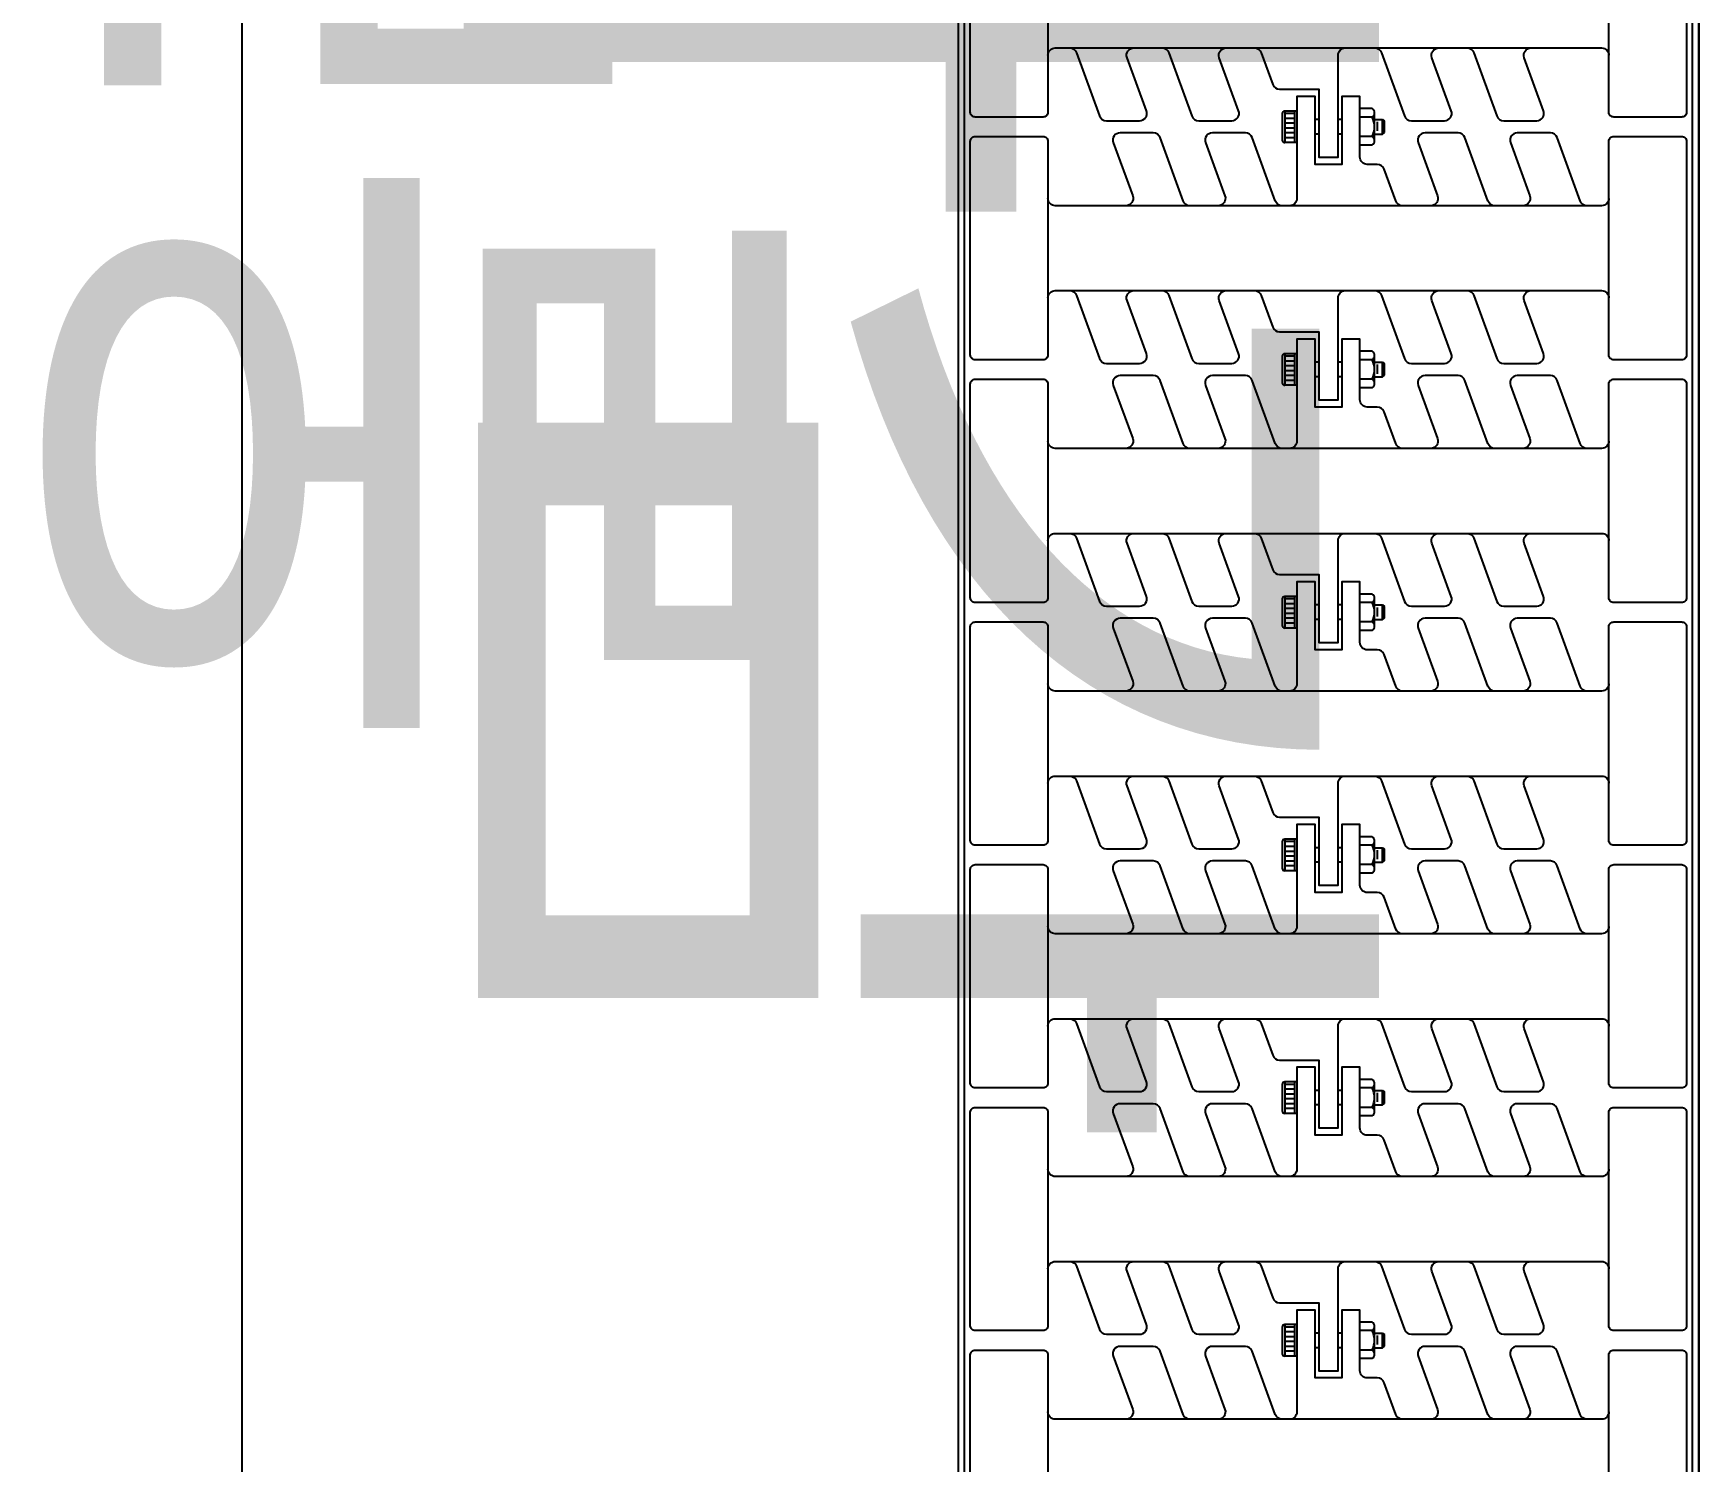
# Model space of a CAD drawing. Header units: millimetres. Extents: x 0 to 1390178, y 0 to 110113.
# Drawn here: x 366787 to 367462, y 18557 to 19136 of the extents above; entities that cross this region are included whole.
import ezdxf
from ezdxf.enums import TextEntityAlignment as Align
from ezdxf.xclip import XClip

# ---------------------------------------------------------------- set-up
doc = ezdxf.new("R2010")
doc.units = ezdxf.units.MM
doc.header["$LTSCALE"] = 100
doc.header["$XCLIPFRAME"] = 0
doc.linetypes.add('X - 평면도$0$CEN', pattern=[62, 60, -1, 0, -1])
for name, color, linetype in [('AA-XXXX-TEXT', 3, 'Continuous'), ('X - 평면도$0$4', 4, 'Continuous'), ('X - 평면도$0$AA-XXXX-CNTL', 1, 'X - 평면도$0$CEN'), ('X - 평면도$0$트랜치', 8, 'Continuous')]:
    doc.layers.add(name, color=color, linetype=linetype)
doc.layers.add('X - 평면도$0$DEFPOINT', color=163, linetype='Continuous', plot=False)
doc.styles.add('$1$HAUD01', font='Dotum.ttf')
doc.styles.add('X - 평면도$0$맑은고딕', font='malgun.ttf')

# ---------------------------------------------------------------- blocks, each defined once
blk = doc.blocks.new('X - 평면도$0$A$C1B7F7459')
at = {"layer": 'X - 평면도$0$DEFPOINT'}
blk.add_line((0, 6500), (0, 0), dxfattribs=at)
blk = doc.blocks.new('*U1023')
at = {"layer": 'X - 평면도$0$트랜치'}
for p, q in [((-4765, 259.02), (-4765, 69.06)), ((-4665, 259.02), (-4665, 69.06)), ((-4565, 259.02), (-4565, 69.06)), ((-4465, 259.02), (-4465, 69.06)), ((-4365, 259.02), (-4365, 69.06)), ((-4265, 259.02), (-4265, 69.06)), ((-4830, 45.98), (-4830, 235.94)), ((-4730, 45.98), (-4730, 235.94)), ((-4630, 45.98), (-4630, 235.94)), ((-4530, 45.98), (-4530, 235.94)), ((-4430, 45.98), (-4430, 235.94)), ((-4330, 45.98), (-4330, 235.94)), ((-4797.52, 171.5), (-4803.02, 171.5)), ((-4792.02, 171.5), (-4797.52, 171.5)), ((-4697.52, 171.5), (-4703.02, 171.5)), ((-4692.02, 171.5), (-4697.52, 171.5)), ((-4597.52, 171.5), (-4603.02, 171.5)), ((-4592.02, 171.5), (-4597.52, 171.5)), ((-4497.52, 171.5), (-4503.02, 171.5)), ((-4492.02, 171.5), (-4497.52, 171.5)), ((-4397.52, 171.5), (-4403.02, 171.5)), ((-4392.02, 171.5), (-4397.52, 171.5)), ((-4297.52, 171.5), (-4303.02, 171.5)), ((-4292.02, 171.5), (-4297.52, 171.5)), ((-4797.52, 170.5), (-4804.02, 170.5)), ((-4804.02, 166.5), (-4804.02, 170.5)), ((-4804.02, 165.5), (-4804.02, 170.5)), ((-4797.52, 166.5), (-4804.02, 166.5)), ((-4802.02, 166.5), (-4802.02, 170.5)), ((-4800.02, 166.5), (-4800.02, 170.5)), ((-4798.02, 166.5), (-4798.02, 170.5)), ((-4791.02, 170.5), (-4797.52, 170.5)), ((-4791.02, 166.5), (-4797.52, 166.5)), ((-4796.02, 166.5), (-4796.02, 170.5)), ((-4794.02, 166.5), (-4794.02, 170.5)), ((-4792.02, 166.5), (-4792.02, 170.5)), ((-4791.02, 165.5), (-4791.02, 170.5)), ((-4697.52, 170.5), (-4704.02, 170.5)), ((-4704.02, 166.5), (-4704.02, 170.5)), ((-4704.02, 165.5), (-4704.02, 170.5)), ((-4697.52, 166.5), (-4704.02, 166.5)), ((-4702.02, 166.5), (-4702.02, 170.5)), ((-4700.02, 166.5), (-4700.02, 170.5)), ((-4698.02, 166.5), (-4698.02, 170.5)), ((-4691.02, 170.5), (-4697.52, 170.5)), ((-4691.02, 166.5), (-4697.52, 166.5)), ((-4696.02, 166.5), (-4696.02, 170.5)), ((-4694.02, 166.5), (-4694.02, 170.5)), ((-4692.02, 166.5), (-4692.02, 170.5)), ((-4691.02, 165.5), (-4691.02, 170.5)), ((-4597.52, 170.5), (-4604.02, 170.5)), ((-4604.02, 166.5), (-4604.02, 170.5)), ((-4604.02, 165.5), (-4604.02, 170.5)), ((-4597.52, 166.5), (-4604.02, 166.5)), ((-4602.02, 166.5), (-4602.02, 170.5)), ((-4600.02, 166.5), (-4600.02, 170.5)), ((-4598.02, 166.5), (-4598.02, 170.5)), ((-4591.02, 170.5), (-4597.52, 170.5)), ((-4591.02, 166.5), (-4597.52, 166.5)), ((-4596.02, 166.5), (-4596.02, 170.5)), ((-4594.02, 166.5), (-4594.02, 170.5)), ((-4592.02, 166.5), (-4592.02, 170.5)), ((-4591.02, 165.5), (-4591.02, 170.5)), ((-4497.52, 170.5), (-4504.02, 170.5)), ((-4504.02, 166.5), (-4504.02, 170.5)), ((-4504.02, 165.5), (-4504.02, 170.5)), ((-4497.52, 166.5), (-4504.02, 166.5)), ((-4502.02, 166.5), (-4502.02, 170.5)), ((-4500.02, 166.5), (-4500.02, 170.5)), ((-4498.02, 166.5), (-4498.02, 170.5)), ((-4491.02, 170.5), (-4497.52, 170.5)), ((-4491.02, 166.5), (-4497.52, 166.5)), ((-4496.02, 166.5), (-4496.02, 170.5)), ((-4494.02, 166.5), (-4494.02, 170.5)), ((-4492.02, 166.5), (-4492.02, 170.5)), ((-4491.02, 165.5), (-4491.02, 170.5)), ((-4397.52, 170.5), (-4404.02, 170.5)), ((-4404.02, 166.5), (-4404.02, 170.5)), ((-4404.02, 165.5), (-4404.02, 170.5)), ((-4397.52, 166.5), (-4404.02, 166.5)), ((-4402.02, 166.5), (-4402.02, 170.5)), ((-4400.02, 166.5), (-4400.02, 170.5)), ((-4398.02, 166.5), (-4398.02, 170.5)), ((-4391.02, 170.5), (-4397.52, 170.5)), ((-4391.02, 166.5), (-4397.52, 166.5)), ((-4396.02, 166.5), (-4396.02, 170.5)), ((-4394.02, 166.5), (-4394.02, 170.5)), ((-4392.02, 166.5), (-4392.02, 170.5)), ((-4391.02, 165.5), (-4391.02, 170.5)), ((-4297.52, 170.5), (-4304.02, 170.5)), ((-4304.02, 166.5), (-4304.02, 170.5)), ((-4304.02, 165.5), (-4304.02, 170.5)), ((-4297.52, 166.5), (-4304.02, 166.5)), ((-4302.02, 166.5), (-4302.02, 170.5)), ((-4300.02, 166.5), (-4300.02, 170.5)), ((-4298.02, 166.5), (-4298.02, 170.5)), ((-4291.02, 170.5), (-4297.52, 170.5)), ((-4291.02, 166.5), (-4297.52, 166.5)), ((-4296.02, 166.5), (-4296.02, 170.5)), ((-4294.02, 166.5), (-4294.02, 170.5)), ((-4292.02, 166.5), (-4292.02, 170.5)), ((-4291.02, 165.5), (-4291.02, 170.5)), ((-4800.52, 156.5), (-4800.52, 158)), ((-4794.52, 156.5), (-4794.52, 158)), ((-4700.52, 156.5), (-4700.52, 158)), ((-4694.52, 156.5), (-4694.52, 158)), ((-4600.52, 156.5), (-4600.52, 158)), ((-4594.52, 156.5), (-4594.52, 158)), ((-4500.52, 156.5), (-4500.52, 158)), ((-4494.52, 156.5), (-4494.52, 158)), ((-4400.52, 156.5), (-4400.52, 158)), ((-4394.52, 156.5), (-4394.52, 158)), ((-4300.52, 156.5), (-4300.52, 158)), ((-4294.52, 156.5), (-4294.52, 158)), ((-4800.52, 147), (-4800.52, 148.5)), ((-4794.52, 147), (-4794.52, 148.5)), ((-4700.52, 147), (-4700.52, 148.5)), ((-4694.52, 147), (-4694.52, 148.5)), ((-4600.52, 147), (-4600.52, 148.5)), ((-4594.52, 147), (-4594.52, 148.5)), ((-4500.52, 147), (-4500.52, 148.5)), ((-4494.52, 147), (-4494.52, 148.5)), ((-4400.52, 147), (-4400.52, 148.5)), ((-4394.52, 147), (-4394.52, 148.5)), ((-4300.52, 147), (-4300.52, 148.5)), ((-4294.52, 147), (-4294.52, 148.5)), ((-4805, 134.5), (-4805, 139.5)), ((-4801.5, 134.5), (-4801.5, 139.5)), ((-4793.5, 134.5), (-4793.5, 139.5)), ((-4790, 134.5), (-4790, 139.5)), ((-4705, 134.5), (-4705, 139.5)), ((-4701.5, 134.5), (-4701.5, 139.5)), ((-4693.5, 134.5), (-4693.5, 139.5)), ((-4690, 134.5), (-4690, 139.5)), ((-4605, 134.5), (-4605, 139.5)), ((-4601.5, 134.5), (-4601.5, 139.5)), ((-4593.5, 134.5), (-4593.5, 139.5)), ((-4590, 134.5), (-4590, 139.5)), ((-4505, 134.5), (-4505, 139.5)), ((-4501.5, 134.5), (-4501.5, 139.5)), ((-4493.5, 134.5), (-4493.5, 139.5)), ((-4490, 134.5), (-4490, 139.5)), ((-4405, 134.5), (-4405, 139.5)), ((-4401.5, 134.5), (-4401.5, 139.5)), ((-4393.5, 134.5), (-4393.5, 139.5)), ((-4390, 134.5), (-4390, 139.5)), ((-4305, 134.5), (-4305, 139.5)), ((-4301.5, 134.5), (-4301.5, 139.5)), ((-4293.5, 134.5), (-4293.5, 139.5)), ((-4290, 134.5), (-4290, 139.5)), ((-4803.25, 133.5), (-4791.75, 133.5)), ((-4800.52, 133.5), (-4800.52, 130.17)), ((-4795.49, 132.42), (-4799.23, 132.42)), ((-4794.52, 133.5), (-4794.52, 130.17)), ((-4703.25, 133.5), (-4691.75, 133.5)), ((-4700.52, 133.5), (-4700.52, 130.17)), ((-4695.49, 132.42), (-4699.23, 132.42)), ((-4694.52, 133.5), (-4694.52, 130.17)), ((-4603.25, 133.5), (-4591.75, 133.5)), ((-4600.52, 133.5), (-4600.52, 130.17)), ((-4595.49, 132.42), (-4599.23, 132.42)), ((-4594.52, 133.5), (-4594.52, 130.17)), ((-4503.25, 133.5), (-4491.75, 133.5)), ((-4500.52, 133.5), (-4500.52, 130.17)), ((-4495.49, 132.42), (-4499.23, 132.42)), ((-4494.52, 133.5), (-4494.52, 130.17)), ((-4403.25, 133.5), (-4391.75, 133.5)), ((-4400.52, 133.5), (-4400.52, 130.17)), ((-4395.49, 132.42), (-4399.23, 132.42)), ((-4394.52, 133.5), (-4394.52, 130.17)), ((-4303.25, 133.5), (-4291.75, 133.5)), ((-4300.52, 133.5), (-4300.52, 130.17)), ((-4295.49, 132.42), (-4299.23, 132.42)), ((-4294.52, 133.5), (-4294.52, 130.17)), ((-4800.52, 130.17), (-4799.89, 129.47)), ((-4800.52, 130.17), (-4794.52, 130.17)), ((-4799.89, 129.47), (-4795.16, 129.47)), ((-4794.52, 130.17), (-4795.16, 129.47)), ((-4700.52, 130.17), (-4699.89, 129.47)), ((-4700.52, 130.17), (-4694.52, 130.17)), ((-4699.89, 129.47), (-4695.16, 129.47)), ((-4694.52, 130.17), (-4695.16, 129.47)), ((-4600.52, 130.17), (-4599.89, 129.47)), ((-4600.52, 130.17), (-4594.52, 130.17)), ((-4599.89, 129.47), (-4595.16, 129.47)), ((-4594.52, 130.17), (-4595.16, 129.47)), ((-4500.52, 130.17), (-4499.89, 129.47)), ((-4500.52, 130.17), (-4494.52, 130.17)), ((-4499.89, 129.47), (-4495.16, 129.47)), ((-4494.52, 130.17), (-4495.16, 129.47)), ((-4400.52, 130.17), (-4399.89, 129.47)), ((-4400.52, 130.17), (-4394.52, 130.17)), ((-4399.89, 129.47), (-4395.16, 129.47)), ((-4394.52, 130.17), (-4395.16, 129.47)), ((-4300.52, 130.17), (-4299.89, 129.47)), ((-4300.52, 130.17), (-4294.52, 130.17)), ((-4299.89, 129.47), (-4295.16, 129.47)), ((-4294.52, 130.17), (-4295.16, 129.47))]:
    blk.add_line(p, q, dxfattribs=at)
for points in [[(-5803.33, 305), (-5803.33, 0), (805, 0), (805, 305)], [(802.5, 2.5), (802.5, 302.5), (-5800.83, 302.5), (-5800.83, 2.5)]]:
    blk.add_lwpolyline(points, close=True, dxfattribs=at)
for points in [[(-4891.5, 268, -0.414214), (-4893.5, 270), (-4893.5, 298, -0.414214), (-4891.5, 300), (-4803.5, 300, -0.414214), (-4801.5, 298), (-4801.5, 270, -0.414214), (-4803.5, 268)], [(-4791.5, 268, -0.414214), (-4793.5, 270), (-4793.5, 298, -0.414214), (-4791.5, 300), (-4703.5, 300, -0.414214), (-4701.5, 298), (-4701.5, 270, -0.414214), (-4703.5, 268)], [(-4691.5, 268, -0.414214), (-4693.5, 270), (-4693.5, 298, -0.414214), (-4691.5, 300), (-4603.5, 300, -0.414214), (-4601.5, 298), (-4601.5, 270, -0.414214), (-4603.5, 268)], [(-4591.5, 268, -0.414214), (-4593.5, 270), (-4593.5, 298, -0.414214), (-4591.5, 300), (-4503.5, 300, -0.414214), (-4501.5, 298), (-4501.5, 270, -0.414214), (-4503.5, 268)], [(-4491.5, 268, -0.414214), (-4493.5, 270), (-4493.5, 298, -0.414214), (-4491.5, 300), (-4403.5, 300, -0.414214), (-4401.5, 298), (-4401.5, 270, -0.414214), (-4403.5, 268)], [(-4391.5, 268, -0.414214), (-4393.5, 270), (-4393.5, 298, -0.414214), (-4391.5, 300), (-4303.5, 300, -0.414214), (-4301.5, 298), (-4301.5, 270, -0.414214), (-4303.5, 268)], [(-4291.5, 268, -0.414214), (-4293.5, 270), (-4293.5, 298, -0.414214), (-4291.5, 300), (-4203.5, 300, -0.414214), (-4201.5, 298), (-4201.5, 270, -0.414214), (-4203.5, 268)], [(-4765, 194.63), (-4765, 183.02, -0.315299), (-4766.97, 180.2), (-4780.03, 175.45, 0.315299), (-4782, 172.63), (-4782, 156.5), (-4810, 156.5), (-4810, 148.5), (-4768, 148.5, -0.414214), (-4765, 145.5), (-4765, 133.44, -0.315299), (-4766.97, 130.62), (-4793.03, 121.14, 0.315299), (-4795, 118.32), (-4795, 104.71, 0.520567), (-4790.97, 101.89), (-4769.03, 109.88, -0.520567), (-4765, 107.06), (-4765, 95.44, -0.315299), (-4766.97, 92.62), (-4793.03, 83.14, 0.315299), (-4795, 80.32), (-4795, 66.71, 0.520567), (-4790.97, 63.89), (-4769.03, 71.88, -0.520567), (-4765, 69.06), (-4765, 40, -0.414214), (-4768, 37), (-4727, 37, -0.414214), (-4730, 40), (-4730, 45.98, -0.315299), (-4728.03, 48.8), (-4701.97, 58.28, 0.315299), (-4700, 61.1), (-4700, 74.72, 0.520567), (-4704.03, 77.53), (-4725.97, 69.55, -0.520567), (-4730, 72.37), (-4730, 83.98, -0.315299), (-4728.03, 86.8), (-4701.97, 96.28, 0.315299), (-4700, 99.1), (-4700, 112.72, 0.520567), (-4704.03, 115.53), (-4725.97, 107.55, -0.520567), (-4730, 110.37), (-4730, 121.98, -0.315299), (-4728.03, 124.8), (-4714.97, 129.55, 0.315299), (-4713, 132.37), (-4713, 136.5, -0.414214), (-4710, 139.5), (-4685, 139.5), (-4685, 147), (-4713, 147), (-4713, 152.5), (-4713, 158), (-4685, 158), (-4685, 165.5), (-4727, 165.5, -0.414214), (-4730, 168.5), (-4730, 171.56, -0.315299), (-4728.03, 174.38), (-4701.97, 183.86, 0.315299), (-4700, 186.68), (-4700, 200.29, 0.520567), (-4704.03, 203.11), (-4725.97, 195.12, -0.520567), (-4730, 197.94), (-4730, 209.56, -0.315299), (-4728.03, 212.38), (-4701.97, 221.86, 0.315299), (-4700, 224.68), (-4700, 238.29, 0.520567), (-4704.03, 241.11), (-4725.97, 233.12, -0.520567), (-4730, 235.94), (-4730, 265, -0.414214), (-4727, 268), (-4768, 268, -0.414214), (-4765, 265), (-4765, 259.02, -0.315299), (-4766.97, 256.2), (-4793.03, 246.72, 0.315299), (-4795, 243.9), (-4795, 230.28, 0.520567), (-4790.97, 227.47), (-4769.03, 235.45, -0.520567), (-4765, 232.63), (-4765, 221.02, -0.315299), (-4766.97, 218.2), (-4793.03, 208.72, 0.315299), (-4795, 205.9), (-4795, 192.28, 0.520567), (-4790.97, 189.47), (-4769.03, 197.45, -0.520567)], [(-4665, 194.63), (-4665, 183.02, -0.315299), (-4666.97, 180.2), (-4680.03, 175.45, 0.315299), (-4682, 172.63), (-4682, 156.5), (-4710, 156.5), (-4710, 148.5), (-4668, 148.5, -0.414214), (-4665, 145.5), (-4665, 133.44, -0.315299), (-4666.97, 130.62), (-4693.03, 121.14, 0.315299), (-4695, 118.32), (-4695, 104.71, 0.520567), (-4690.97, 101.89), (-4669.03, 109.88, -0.520567), (-4665, 107.06), (-4665, 95.44, -0.315299), (-4666.97, 92.62), (-4693.03, 83.14, 0.315299), (-4695, 80.32), (-4695, 66.71, 0.520567), (-4690.97, 63.89), (-4669.03, 71.88, -0.520567), (-4665, 69.06), (-4665, 40, -0.414214), (-4668, 37), (-4627, 37, -0.414214), (-4630, 40), (-4630, 45.98, -0.315299), (-4628.03, 48.8), (-4601.97, 58.28, 0.315299), (-4600, 61.1), (-4600, 74.72, 0.520567), (-4604.03, 77.53), (-4625.97, 69.55, -0.520567), (-4630, 72.37), (-4630, 83.98, -0.315299), (-4628.03, 86.8), (-4601.97, 96.28, 0.315299), (-4600, 99.1), (-4600, 112.72, 0.520567), (-4604.03, 115.53), (-4625.97, 107.55, -0.520567), (-4630, 110.37), (-4630, 121.98, -0.315299), (-4628.03, 124.8), (-4614.97, 129.55, 0.315299), (-4613, 132.37), (-4613, 136.5, -0.414214), (-4610, 139.5), (-4585, 139.5), (-4585, 147), (-4613, 147), (-4613, 152.5), (-4613, 158), (-4585, 158), (-4585, 165.5), (-4627, 165.5, -0.414214), (-4630, 168.5), (-4630, 171.56, -0.315299), (-4628.03, 174.38), (-4601.97, 183.86, 0.315299), (-4600, 186.68), (-4600, 200.29, 0.520567), (-4604.03, 203.11), (-4625.97, 195.12, -0.520567), (-4630, 197.94), (-4630, 209.56, -0.315299), (-4628.03, 212.38), (-4601.97, 221.86, 0.315299), (-4600, 224.68), (-4600, 238.29, 0.520567), (-4604.03, 241.11), (-4625.97, 233.12, -0.520567), (-4630, 235.94), (-4630, 265, -0.414214), (-4627, 268), (-4668, 268, -0.414214), (-4665, 265), (-4665, 259.02, -0.315299), (-4666.97, 256.2), (-4693.03, 246.72, 0.315299), (-4695, 243.9), (-4695, 230.28, 0.520567), (-4690.97, 227.47), (-4669.03, 235.45, -0.520567), (-4665, 232.63), (-4665, 221.02, -0.315299), (-4666.97, 218.2), (-4693.03, 208.72, 0.315299), (-4695, 205.9), (-4695, 192.28, 0.520567), (-4690.97, 189.47), (-4669.03, 197.45, -0.520567)], [(-4565, 194.63), (-4565, 183.02, -0.315299), (-4566.97, 180.2), (-4580.03, 175.45, 0.315299), (-4582, 172.63), (-4582, 156.5), (-4610, 156.5), (-4610, 148.5), (-4568, 148.5, -0.414214), (-4565, 145.5), (-4565, 133.44, -0.315299), (-4566.97, 130.62), (-4593.03, 121.14, 0.315299), (-4595, 118.32), (-4595, 104.71, 0.520567), (-4590.97, 101.89), (-4569.03, 109.88, -0.520567), (-4565, 107.06), (-4565, 95.44, -0.315299), (-4566.97, 92.62), (-4593.03, 83.14, 0.315299), (-4595, 80.32), (-4595, 66.71, 0.520567), (-4590.97, 63.89), (-4569.03, 71.88, -0.520567), (-4565, 69.06), (-4565, 40, -0.414214), (-4568, 37), (-4527, 37, -0.414214), (-4530, 40), (-4530, 45.98, -0.315299), (-4528.03, 48.8), (-4501.97, 58.28, 0.315299), (-4500, 61.1), (-4500, 74.72, 0.520567), (-4504.03, 77.53), (-4525.97, 69.55, -0.520567), (-4530, 72.37), (-4530, 83.98, -0.315299), (-4528.03, 86.8), (-4501.97, 96.28, 0.315299), (-4500, 99.1), (-4500, 112.72, 0.520567), (-4504.03, 115.53), (-4525.97, 107.55, -0.520567), (-4530, 110.37), (-4530, 121.98, -0.315299), (-4528.03, 124.8), (-4514.97, 129.55, 0.315299), (-4513, 132.37), (-4513, 136.5, -0.414214), (-4510, 139.5), (-4485, 139.5), (-4485, 147), (-4513, 147), (-4513, 152.5), (-4513, 158), (-4485, 158), (-4485, 165.5), (-4527, 165.5, -0.414214), (-4530, 168.5), (-4530, 171.56, -0.315299), (-4528.03, 174.38), (-4501.97, 183.86, 0.315299), (-4500, 186.68), (-4500, 200.29, 0.520567), (-4504.03, 203.11), (-4525.97, 195.12, -0.520567), (-4530, 197.94), (-4530, 209.56, -0.315299), (-4528.03, 212.38), (-4501.97, 221.86, 0.315299), (-4500, 224.68), (-4500, 238.29, 0.520567), (-4504.03, 241.11), (-4525.97, 233.12, -0.520567), (-4530, 235.94), (-4530, 265, -0.414214), (-4527, 268), (-4568, 268, -0.414214), (-4565, 265), (-4565, 259.02, -0.315299), (-4566.97, 256.2), (-4593.03, 246.72, 0.315299), (-4595, 243.9), (-4595, 230.28, 0.520567), (-4590.97, 227.47), (-4569.03, 235.45, -0.520567), (-4565, 232.63), (-4565, 221.02, -0.315299), (-4566.97, 218.2), (-4593.03, 208.72, 0.315299), (-4595, 205.9), (-4595, 192.28, 0.520567), (-4590.97, 189.47), (-4569.03, 197.45, -0.520567)], [(-4465, 194.63), (-4465, 183.02, -0.315299), (-4466.97, 180.2), (-4480.03, 175.45, 0.315299), (-4482, 172.63), (-4482, 156.5), (-4510, 156.5), (-4510, 148.5), (-4468, 148.5, -0.414214), (-4465, 145.5), (-4465, 133.44, -0.315299), (-4466.97, 130.62), (-4493.03, 121.14, 0.315299), (-4495, 118.32), (-4495, 104.71, 0.520567), (-4490.97, 101.89), (-4469.03, 109.88, -0.520567), (-4465, 107.06), (-4465, 95.44, -0.315299), (-4466.97, 92.62), (-4493.03, 83.14, 0.315299), (-4495, 80.32), (-4495, 66.71, 0.520567), (-4490.97, 63.89), (-4469.03, 71.88, -0.520567), (-4465, 69.06), (-4465, 40, -0.414214), (-4468, 37), (-4427, 37, -0.414214), (-4430, 40), (-4430, 45.98, -0.315299), (-4428.03, 48.8), (-4401.97, 58.28, 0.315299), (-4400, 61.1), (-4400, 74.72, 0.520567), (-4404.03, 77.53), (-4425.97, 69.55, -0.520567), (-4430, 72.37), (-4430, 83.98, -0.315299), (-4428.03, 86.8), (-4401.97, 96.28, 0.315299), (-4400, 99.1), (-4400, 112.72, 0.520567), (-4404.03, 115.53), (-4425.97, 107.55, -0.520567), (-4430, 110.37), (-4430, 121.98, -0.315299), (-4428.03, 124.8), (-4414.97, 129.55, 0.315299), (-4413, 132.37), (-4413, 136.5, -0.414214), (-4410, 139.5), (-4385, 139.5), (-4385, 147), (-4413, 147), (-4413, 152.5), (-4413, 158), (-4385, 158), (-4385, 165.5), (-4427, 165.5, -0.414214), (-4430, 168.5), (-4430, 171.56, -0.315299), (-4428.03, 174.38), (-4401.97, 183.86, 0.315299), (-4400, 186.68), (-4400, 200.29, 0.520567), (-4404.03, 203.11), (-4425.97, 195.12, -0.520567), (-4430, 197.94), (-4430, 209.56, -0.315299), (-4428.03, 212.38), (-4401.97, 221.86, 0.315299), (-4400, 224.68), (-4400, 238.29, 0.520567), (-4404.03, 241.11), (-4425.97, 233.12, -0.520567), (-4430, 235.94), (-4430, 265, -0.414214), (-4427, 268), (-4468, 268, -0.414214), (-4465, 265), (-4465, 259.02, -0.315299), (-4466.97, 256.2), (-4493.03, 246.72, 0.315299), (-4495, 243.9), (-4495, 230.28, 0.520567), (-4490.97, 227.47), (-4469.03, 235.45, -0.520567), (-4465, 232.63), (-4465, 221.02, -0.315299), (-4466.97, 218.2), (-4493.03, 208.72, 0.315299), (-4495, 205.9), (-4495, 192.28, 0.520567), (-4490.97, 189.47), (-4469.03, 197.45, -0.520567)], [(-4365, 194.63), (-4365, 183.02, -0.315299), (-4366.97, 180.2), (-4380.03, 175.45, 0.315299), (-4382, 172.63), (-4382, 156.5), (-4410, 156.5), (-4410, 148.5), (-4368, 148.5, -0.414214), (-4365, 145.5), (-4365, 133.44, -0.315299), (-4366.97, 130.62), (-4393.03, 121.14, 0.315299), (-4395, 118.32), (-4395, 104.71, 0.520567), (-4390.97, 101.89), (-4369.03, 109.88, -0.520567), (-4365, 107.06), (-4365, 95.44, -0.315299), (-4366.97, 92.62), (-4393.03, 83.14, 0.315299), (-4395, 80.32), (-4395, 66.71, 0.520567), (-4390.97, 63.89), (-4369.03, 71.88, -0.520567), (-4365, 69.06), (-4365, 40, -0.414214), (-4368, 37), (-4327, 37, -0.414214), (-4330, 40), (-4330, 45.98, -0.315299), (-4328.03, 48.8), (-4301.97, 58.28, 0.315299), (-4300, 61.1), (-4300, 74.72, 0.520567), (-4304.03, 77.53), (-4325.97, 69.55, -0.520567), (-4330, 72.37), (-4330, 83.98, -0.315299), (-4328.03, 86.8), (-4301.97, 96.28, 0.315299), (-4300, 99.1), (-4300, 112.72, 0.520567), (-4304.03, 115.53), (-4325.97, 107.55, -0.520567), (-4330, 110.37), (-4330, 121.98, -0.315299), (-4328.03, 124.8), (-4314.97, 129.55, 0.315299), (-4313, 132.37), (-4313, 136.5, -0.414214), (-4310, 139.5), (-4285, 139.5), (-4285, 147), (-4313, 147), (-4313, 152.5), (-4313, 158), (-4285, 158), (-4285, 165.5), (-4327, 165.5, -0.414214), (-4330, 168.5), (-4330, 171.56, -0.315299), (-4328.03, 174.38), (-4301.97, 183.86, 0.315299), (-4300, 186.68), (-4300, 200.29, 0.520567), (-4304.03, 203.11), (-4325.97, 195.12, -0.520567), (-4330, 197.94), (-4330, 209.56, -0.315299), (-4328.03, 212.38), (-4301.97, 221.86, 0.315299), (-4300, 224.68), (-4300, 238.29, 0.520567), (-4304.03, 241.11), (-4325.97, 233.12, -0.520567), (-4330, 235.94), (-4330, 265, -0.414214), (-4327, 268), (-4368, 268, -0.414214), (-4365, 265), (-4365, 259.02, -0.315299), (-4366.97, 256.2), (-4393.03, 246.72, 0.315299), (-4395, 243.9), (-4395, 230.28, 0.520567), (-4390.97, 227.47), (-4369.03, 235.45, -0.520567), (-4365, 232.63), (-4365, 221.02, -0.315299), (-4366.97, 218.2), (-4393.03, 208.72, 0.315299), (-4395, 205.9), (-4395, 192.28, 0.520567), (-4390.97, 189.47), (-4369.03, 197.45, -0.520567)], [(-4893.5, 7), (-4893.5, 35, -0.414214), (-4891.5, 37), (-4803.5, 37, -0.414214), (-4801.5, 35), (-4801.5, 7, -0.414214), (-4803.5, 5), (-4891.5, 5, -0.414214)], [(-4793.5, 7), (-4793.5, 35, -0.414214), (-4791.5, 37), (-4703.5, 37, -0.414214), (-4701.5, 35), (-4701.5, 7, -0.414214), (-4703.5, 5), (-4791.5, 5, -0.414214)], [(-4693.5, 7), (-4693.5, 35, -0.414214), (-4691.5, 37), (-4603.5, 37, -0.414214), (-4601.5, 35), (-4601.5, 7, -0.414214), (-4603.5, 5), (-4691.5, 5, -0.414214)], [(-4593.5, 7), (-4593.5, 35, -0.414214), (-4591.5, 37), (-4503.5, 37, -0.414214), (-4501.5, 35), (-4501.5, 7, -0.414214), (-4503.5, 5), (-4591.5, 5, -0.414214)], [(-4493.5, 7), (-4493.5, 35, -0.414214), (-4491.5, 37), (-4403.5, 37, -0.414214), (-4401.5, 35), (-4401.5, 7, -0.414214), (-4403.5, 5), (-4491.5, 5, -0.414214)], [(-4393.5, 7), (-4393.5, 35, -0.414214), (-4391.5, 37), (-4303.5, 37, -0.414214), (-4301.5, 35), (-4301.5, 7, -0.414214), (-4303.5, 5), (-4391.5, 5, -0.414214)], [(-4293.5, 7), (-4293.5, 35, -0.414214), (-4291.5, 37), (-4203.5, 37, -0.414214), (-4201.5, 35), (-4201.5, 7, -0.414214), (-4203.5, 5), (-4291.5, 5, -0.414214)]]:
    blk.add_lwpolyline(points, format="xyb", close=True, dxfattribs=at)
for points in [[(-4868, 37), (-4827, 37, -0.414214), (-4830, 40), (-4830, 45.98, -0.315299), (-4828.03, 48.8), (-4801.97, 58.28, 0.315299), (-4800, 61.1), (-4800, 74.72, 0.520567), (-4804.03, 77.53), (-4825.97, 69.55, -0.520567), (-4830, 72.37), (-4830, 83.98, -0.315299), (-4828.03, 86.8), (-4801.97, 96.28, 0.315299), (-4800, 99.1), (-4800, 112.72, 0.520567), (-4804.03, 115.53), (-4825.97, 107.55, -0.520567), (-4830, 110.37), (-4830, 121.98, -0.315299), (-4828.03, 124.8), (-4814.97, 129.55, 0.315299), (-4813, 132.37), (-4813, 136.5, -0.414214), (-4810, 139.5), (-4785, 139.5), (-4785, 147), (-4813, 147), (-4813, 152.5), (-4813, 158), (-4785, 158), (-4785, 165.5), (-4827, 165.5, -0.414214), (-4830, 168.5), (-4830, 171.56, -0.315299), (-4828.03, 174.38), (-4801.97, 183.86, 0.315299), (-4800, 186.68), (-4800, 200.29, 0.520567), (-4804.03, 203.11), (-4825.97, 195.12, -0.520567), (-4830, 197.94), (-4830, 209.56, -0.315299), (-4828.03, 212.38), (-4801.97, 221.86, 0.315299), (-4800, 224.68), (-4800, 238.29, 0.520567), (-4804.03, 241.11), (-4825.97, 233.12, -0.520567), (-4830, 235.94), (-4830, 265, -0.414214), (-4827, 268), (-4868, 268, -0.414214)], [(-4227, 268), (-4268, 268, -0.414214), (-4265, 265), (-4265, 259.02, -0.315299), (-4266.97, 256.2), (-4293.03, 246.72, 0.315299), (-4295, 243.9), (-4295, 230.28, 0.520567), (-4290.97, 227.47), (-4269.03, 235.45, -0.520567), (-4265, 232.63), (-4265, 221.02, -0.315299), (-4266.97, 218.2), (-4293.03, 208.72, 0.315299), (-4295, 205.9), (-4295, 192.28, 0.520567), (-4290.97, 189.47), (-4269.03, 197.45, -0.520567), (-4265, 194.63), (-4265, 183.02, -0.315299), (-4266.97, 180.2), (-4280.03, 175.45, 0.315299), (-4282, 172.63), (-4282, 156.5), (-4310, 156.5), (-4310, 148.5), (-4268, 148.5, -0.414214), (-4265, 145.5), (-4265, 133.44, -0.315299), (-4266.97, 130.62), (-4293.03, 121.14, 0.315299), (-4295, 118.32), (-4295, 104.71, 0.520567), (-4290.97, 101.89), (-4269.03, 109.88, -0.520567), (-4265, 107.06), (-4265, 95.44, -0.315299), (-4266.97, 92.62), (-4293.03, 83.14, 0.315299), (-4295, 80.32), (-4295, 66.71, 0.520567), (-4290.97, 63.89), (-4269.03, 71.88, -0.520567), (-4265, 69.06), (-4265, 40, -0.414214), (-4268, 37), (-4227, 37, -0.414214)]]:
    blk.add_lwpolyline(points, format="xyb", dxfattribs=at)
for centre, radius, start, end in [((-4803.02, 170.5), 1, 90, 180), ((-4792.02, 170.5), 1, 0, 90), ((-4703.02, 170.5), 1, 90, 180), ((-4692.02, 170.5), 1, 0, 90), ((-4603.02, 170.5), 1, 90, 180), ((-4592.02, 170.5), 1, 0, 90), ((-4503.02, 170.5), 1, 90, 180), ((-4492.02, 170.5), 1, 0, 90), ((-4403.02, 170.5), 1, 90, 180), ((-4392.02, 170.5), 1, 0, 90), ((-4303.02, 170.5), 1, 90, 180), ((-4292.02, 170.5), 1, 0, 90), ((-4803.25, 135.53), 2.03, 210.51025, 329.48974), ((-4797.5, 142), 8.5, 241.92751, 298.07249), ((-4797.5, 142), 8.5, 241.92751, 298.07249), ((-4791.75, 135.53), 2.03, 210.51024, 329.48976), ((-4703.25, 135.53), 2.03, 210.51025, 329.48974), ((-4697.5, 142), 8.5, 241.92751, 298.07249), ((-4697.5, 142), 8.5, 241.92751, 298.07249), ((-4691.75, 135.53), 2.03, 210.51024, 329.48976), ((-4603.25, 135.53), 2.03, 210.51025, 329.48974), ((-4597.5, 142), 8.5, 241.92751, 298.07249), ((-4597.5, 142), 8.5, 241.92751, 298.07249), ((-4591.75, 135.53), 2.03, 210.51024, 329.48976), ((-4503.25, 135.53), 2.03, 210.51025, 329.48974), ((-4497.5, 142), 8.5, 241.92751, 298.07249), ((-4497.5, 142), 8.5, 241.92751, 298.07249), ((-4491.75, 135.53), 2.03, 210.51024, 329.48976), ((-4403.25, 135.53), 2.03, 210.51025, 329.48974), ((-4397.5, 142), 8.5, 241.92751, 298.07249), ((-4397.5, 142), 8.5, 241.92751, 298.07249), ((-4391.75, 135.53), 2.03, 210.51024, 329.48976), ((-4303.25, 135.53), 2.03, 210.51025, 329.48974), ((-4297.5, 142), 8.5, 241.92751, 298.07249), ((-4297.5, 142), 8.5, 241.92751, 298.07249), ((-4291.75, 135.53), 2.03, 210.51024, 329.48976)]:
    blk.add_arc(centre, radius, start, end, dxfattribs=at)
blk = doc.blocks.new('X - 평면도', base_point=(-475.36, -286.73))
at = {"layer": 'X - 평면도$0$4'}
for p, q in [((554411.99, 38873.11), (554411.99, 32373.11)), ((554711.99, 38873.11), (554711.99, 32373.11))]:
    blk.add_line(p, q, dxfattribs=at)
at = {"layer": 'X - 평면도$0$AA-XXXX-CNTL'}
blk.add_line((554121.98, 19243.11), (554121.98, 41509.45), dxfattribs=at)
blk.add_blockref('X - 평면도$0$A$C1B7F7459', (554711.99, 32373.11))
at = {"layer": 'X - 평면도$0$트랜치', "xscale": 0.9836065573770509, "yscale": 0.9836065573770509, "zscale": 0.9836065573770509, "rotation": 90}
blk.add_blockref('*U1023', (554711.99, 38081.31), dxfattribs=at)
at = {"layer": 'X - 평면도$0$DEFPOINT', "style": 'X - 평면도$0$맑은고딕'}
blk.add_text('올라감', height=300, rotation=270, dxfattribs=at).set_placement((554394.07, 33997.08), align=Align.MIDDLE_CENTER)

msp = doc.modelspace()

# ---------------------------------------------------------------- block references
ref = msp.add_blockref('X - 평면도', (-187725.28, -15042.65))
XClip(ref).set_block_clipping_path([(523249.9173510034, 14755.918452476), (607249.9173510034, 74155.918452476)])

# ---------------------------------------------------------------- next in the draw order: texts
at = {"layer": 'AA-XXXX-TEXT', "style": '$1$HAUD01', "width": 0.8}
msp.add_text('올라감', height=250, rotation=90, dxfattribs=at).set_placement((366944.43, 19217.48), align=Align.MIDDLE_CENTER)

doc.saveas('drawing.dxf')
